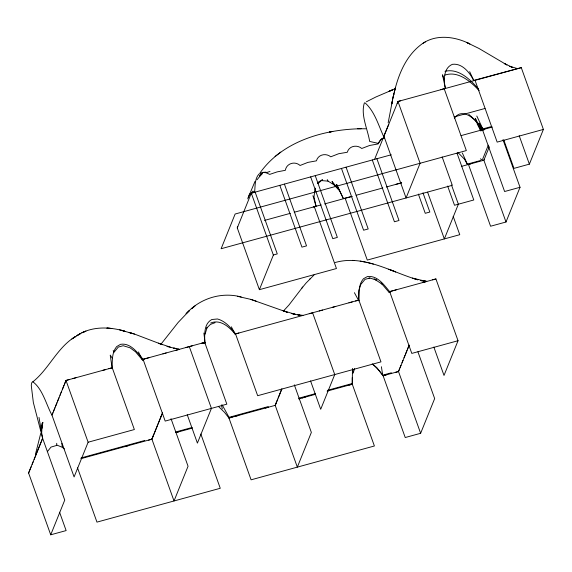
<?xml version="1.0" encoding="UTF-8"?>
<svg xmlns="http://www.w3.org/2000/svg" width="572" height="572" viewBox="0 0 572 572"><rect width="100%" height="100%" fill="white"/><g stroke="black" fill="none" stroke-linecap="round" stroke-linejoin="round"><path stroke-width="0.86" d="M112.269 358.229L110.232 355.083L112.155 368.439C112.355 361.039 111.654 352.681 116.688 346.575L120.57 344.308C130.688 342.707 137.33 352.574 143.057 359.287L165.186 421.085L226.841 404.161L204.719 342.385C204.769 334.427 203.596 324.009 211.812 319.505L217.532 318.983C225.397 321.142 230.831 327.649 235.535 333.912L257.665 395.702L380.973 361.869L358.851 300.085L235.55 333.926L235.464 334.599C229.772 327.341 220.649 318.911 210.703 323.008M354.397 292.685L358.773 300.765C358.973 293.307 358.272 284.863 363.442 278.764L367.346 276.591C377.413 275.161 383.962 284.92 389.668 291.613L411.797 353.41L458.036 340.719L435.921 278.943L432.618 279.844M56.721 443.3L56.707 445.409L51.008 447.097L47.333 451.658M218.44 406.449L224.431 412.255L228.957 418.025L251.094 479.822L374.395 445.988L352.28 384.205L352.445 368.818M358.773 300.765L358.916 290.505L360.775 284.484L365.036 279.343L369.927 278.028L376.748 280.151L374.138 278.972L382.21 284.155L381.145 282.961M41.713 432.346L42.221 423.237L41.613 428.9L42.843 422.358L41.534 429.272M250.808 194.38L251.294 193.179L254.583 192.256C255.319 186.15 254.511 179.215 258.816 174.21L262.326 172.415L266.037 172.158M232.275 417.138L228.957 418.025L229.043 417.324L222.208 404.919M440.862 89.704L445.359 88.202C443.529 80.187 443.407 68.097 452.373 64.329C462.312 63.027 469.655 72.587 473.709 80.423L521.278 67.646L543.4 129.429L529.372 164.143L513.963 168.375L503.796 139.99M466.387 42.364L469.898 43.951C454.783 36.236 434.877 33.669 420.77 44.859C402.566 58.873 395.824 82.282 391.791 103.904L392.564 99.971L388.152 122.83M40.698 433.512L35.428 454.39M392.821 98.563L393.979 93.579L393.114 97.276M394.244 92.228L395.495 87.509L394.566 91.005M352.752 372.544L353.167 371.042M205.083 334.205L207 327.77L206.671 328.121L210.396 324.431L215.058 322.68M354.683 368.597L353.017 373.266L352.617 368.854M248.219 197.619L254.998 181.403M247.762 198.863L249.585 193.894M38.996 417.446L42.614 438.266L41.627 440.783M157.407 425.547L151.923 439.182L174.024 500.972L188.052 466.252L171.014 418.668M59.559 512.212L66.13 530.58L50.722 534.806L28.6 473.03L31.102 466.823M294.315 384.827L311.354 432.418L297.333 467.131L275.211 405.355L276.212 402.874M384.656 137.688L381.41 139.089L378.314 143.386L369.655 141.434C367.71 129.222 360.46 115.001 364.371 102.91L365.015 102.846C374.646 111.311 378.378 125.139 383.669 136.529L388.76 124.288M400.014 367.796L401.015 365.315M402.016 362.834L403.017 360.353M404.025 357.872L405.026 355.398M405.527 354.154L407.028 350.436M407.529 349.192L409.03 345.474M152.903 436.708L153.403 435.471M314.335 206.749L336.45 268.533L259.388 289.675L237.266 227.899L237.752 226.698M399.513 369.04L398.505 371.514L420.634 433.297L405.226 437.53L383.104 375.747L376.826 367.624L372.179 363.935M32.111 464.342L33.112 461.861M34.113 459.38L35.114 456.906M35.614 455.662L41.12 442.02M28.6 473.03L42.628 438.309L33.348 402.524L31.296 385.721A15.98 3.94 73.6 0 1 32.876 381.81C49.12 368.818 57.271 347.34 75.697 336.4L71.858 339.01M66.002 380.452L51.973 415.165L74.095 476.948L88.124 442.227L66.002 380.452L112.241 367.76L134.363 429.543L88.124 442.227M55.484 406.477L56.986 402.759M57.486 401.523L58.987 397.805M59.996 395.316L60.489 394.087M60.997 392.842L61.497 391.606M62.498 389.124L64 385.399M64.5 384.169L66.009 380.452L69.305 379.543M53.482 411.44L54.983 407.722M50.722 534.806L64.743 500.092L42.628 438.309M161.418 415.622L157.908 424.302M162.591 412.741L151.909 439.189L80.831 458.694M237.266 227.899L251.294 193.179L252.874 191.091L254.583 192.256M160.925 416.866L162.419 413.148M259.388 289.675L273.416 254.962L277.27 253.904L255.148 192.12M397.175 103.468L397.983 101.487L400.65 100.751M228.972 418.046L275.211 405.355L281.889 388.824M374.596 159.345L397.976 101.48L521.278 67.646M276.212 402.874L277.713 399.156M278.214 397.912L279.715 394.194M279.722 394.187L281.717 389.232L281.224 390.469M488.309 145.145L482.582 159.316M372.851 364.135L379.122 370.606L383.097 375.732L398.52 371.514L409.202 345.066M489.317 146.761L483.876 160.224L505.998 222.007L490.583 226.233L468.468 164.457M420.634 433.297L434.663 398.584L417.925 351.83M458.036 340.719L444.015 375.439L433.848 347.054M505.998 222.007L520.027 187.287L502.988 139.704M484.162 159.516L483.876 160.224L461.618 166.338M52.974 412.677L51.959 415.129C46.239 404.704 42.736 389.074 32.876 381.81M152.402 437.952L151.895 439.189L148.556 440.111M315.522 188.152L314.857 189.754L314.021 196.882L316.001 206.12L313.227 207.043M275.196 405.355L275.711 404.118M454.447 118.304C462.362 106.17 478.106 120.427 480.959 129.894L482.489 129.737L482.811 128.922L476.798 116.002M317.853 183.626L322.501 179.701L318.532 182.003L317.61 183.29M202.938 343.536L205.105 342.935L204.719 342.363L143.064 359.302L142.521 360.103L135.535 351.801L130.037 347.805L123.166 345.717L118.29 347.075L114.093 352.23L113.192 350.579M381.238 283.169L389.132 292.435L389.668 291.613L435.921 278.943M256.985 179.808L262.033 173.631L259.566 176.083L262.405 173.545M260.053 172.866C282.497 141.191 323.981 129.379 361.132 128.736M484.827 129.1L481.481 129.887L480.802 130.824L477.048 123.709M301.852 288.159L306.084 283.033L314.035 274.996M302.752 287.015L288.967 304.998L283.483 310.968M161.125 343.994L178.149 322.451L189.632 310.41L185.986 313.742M309.538 279.379L310.474 278.364M186.937 312.877C200.529 298.198 221.836 291.72 241.22 296.99M194.337 306.47L191.57 308.737L195.324 305.67M275.053 156.456L280.745 152.123M72.887 338.317L80.709 333.469L76.712 335.657M425.568 41.785L423.137 43.229M77.778 335.07C91.799 326.154 109.488 326.626 124.896 331.26L119.62 329.858M366.359 101.795L375.918 96.975L392.556 89.854L388.888 91.42L390.454 90.734M384.019 137.845L381.56 138.989L379.636 140.998L378.163 143.929L369.569 145.488L361.783 148.484C357 144.423 349.056 145.817 347.29 152.259L338.603 153.746L330.766 156.814C325.933 152.817 318.111 154.44 316.423 160.832L307.872 162.398L300.093 165.472C295.016 160.818 286.436 163.285 285.349 170.306L277.134 171.893L269.691 174.396L266.137 172.73L262.326 172.415M395.145 88.667L390.976 90.512M81.767 332.854L85.929 331.138L82.883 332.389M266.137 172.73L269.984 171.443M444.93 75.089C458.294 70.556 470.756 81.639 479.172 90.676M445.002 71.314C458.765 67.989 470.384 79.773 478.692 89.132M108.937 368.668L112.241 367.739M201.637 343.229L204.719 342.363M355.548 300.994L358.851 300.071M348.927 385.128L352.273 384.191L352.238 377.62M352.345 383.49L327.77 390.247M454.161 116.931L484.992 108.473M391.284 154.769L251.294 193.179L273.366 255.076M461.082 135.614L492.299 127.048M543.4 129.429L497.161 142.113L475.039 80.337M264.514 220.413L290.354 213.327M294.237 212.255L321.185 204.869M324.61 203.932L352.009 196.41M356.17 195.259L382.84 187.952M386.264 187.015L401.673 182.783M520.027 187.287L504.611 191.52L482.489 129.737L478.928 123.195L480.959 129.894L475.289 118.383L477.227 122.966M186 347.519L192.392 345.767M81.16 457.915L144.773 440.469M175.554 432.017L192.178 427.456M298.863 398.183L315.479 393.622M192.149 428.149L175.883 432.611L178.328 431.939M298.67 398.913L315.458 394.308M327.148 391.098L352.28 384.205M395.431 372.365L398.505 371.514M491.62 126.512L482.811 128.922L478.928 123.195M483.919 129.973L480.802 130.824L478.821 125.904M480.43 160.539L467.345 164.121L462.348 152.996M352.037 196.396L343.379 198.606L336.658 184.513L343.379 198.606M395.803 184.391L401.58 182.804M470.799 163.814L467.446 164.593L464.571 159.302L457.822 152.367M72.608 378.635L75.912 377.734M102.331 370.477L105.634 369.576M149.671 357.493L143.057 359.287M162.884 353.861L166.187 352.96M176.097 350.236L179.401 349.335M309.259 313.699L312.598 312.784L334.734 374.553L320.706 409.273L310.546 380.888M319.219 310.961L322.522 310.06M332.432 307.336L335.728 306.435M348.941 302.803L352.245 301.902M396.282 289.818L389.668 291.613M422.708 282.568L426.011 281.66M391.384 372.794L382.704 375.161L381.402 366.745M268.075 406.635L229.043 417.324M125.104 446.546L128.45 445.624M235.578 416.23L238.882 415.322M265.301 408.072L268.604 407.164M302.016 397.998L305.369 397.075M389.132 292.435L390.576 292.042M143.965 359.709L142.521 360.103L138.445 351.944M235.535 333.912L238.896 333.004M383.097 375.732L386.186 374.896M335.135 262.527C363.835 254.325 391.212 272.129 417.903 279.815L412.512 278.149L425.704 281.238L420.627 280.587L426.755 281.267M331.889 131.581L329.336 132.111L332.761 131.403M368.654 278.207L369.927 278.028M357.493 128.736L365.78 128.786M110.46 328.385L106.871 328.099L111.783 328.492M321.907 180.616L328.085 181.145L333.662 184.606L338.996 190.033L332.053 181.424L333.662 184.606M352.567 260.353L353.896 260.482M302.967 315.351L297.812 314.786L301.165 315.544L291.305 313.463L295.395 314.371L283.047 310.696L287.273 312.262L250.743 299.363L237.387 296.296M178.671 348.798L173.659 348.141L176.519 348.748M360.196 261.132L365.329 262.105M166.995 346.489L176.376 348.677M517.138 68.511L509.702 66.295L512.247 67.303L504.232 63.435L506.964 64.965L478.886 48.42L467.288 42.764M121.035 330.23L134.52 334.077L162.455 344.702L158.48 343.2L170.67 347.24M373.402 264.107L366.709 262.362M134.52 334.077L129.186 332.504L133.09 333.662M250.743 299.363L256.256 301.208M390.118 269.769L395.688 271.914L388.645 269.205M57.05 445.152L62.391 447.361L64.35 448.906M480.366 158.844L482.296 160.031M468.768 114.357L475.16 120.113L478.628 124.324M327.263 179.608L328.085 181.145M231.338 326.812L235.464 334.599M479.851 126.705L481.481 129.887M469.669 71.672L473.709 80.423M519.212 135.757L529.372 164.143M444.215 88.796L466.337 150.572L235.135 214.021L221.114 248.734L452.309 185.292L442.142 156.907M457.042 153.225L473.788 199.978L454.518 205.262L447.64 186.064M451.494 185.006L458.372 204.204L444.344 238.924L427.606 192.171M453.181 216.323L459.759 234.692L367.281 260.074L345.159 198.291M397.976 101.48L420.091 163.263L406.07 197.983L383.948 136.2M422.965 192.835L429.837 212.033L425.253 213.299L418.375 194.094M376.891 158.716L399.013 220.499L394.423 221.757L372.3 159.974M346.067 167.174L368.189 228.957L363.599 230.216L341.477 168.433M315.236 175.633L337.358 237.416L332.775 238.674L310.653 176.891M284.413 184.091L306.535 245.874L301.945 247.133L279.822 185.349M189.303 346.611L211.425 408.394L197.404 443.107L187.237 414.721M200.836 434.012L220.263 488.281L96.961 522.122L77.527 467.853M444.179 79.615L442.506 74.803L445.359 88.202M312.941 195.695L316.001 206.12M221.443 404.94L222.301 408.866M467.345 164.121L467.446 164.593M61.797 443.443L62.276 446.732M203.882 333.047L205.105 342.935"/></g></svg>
